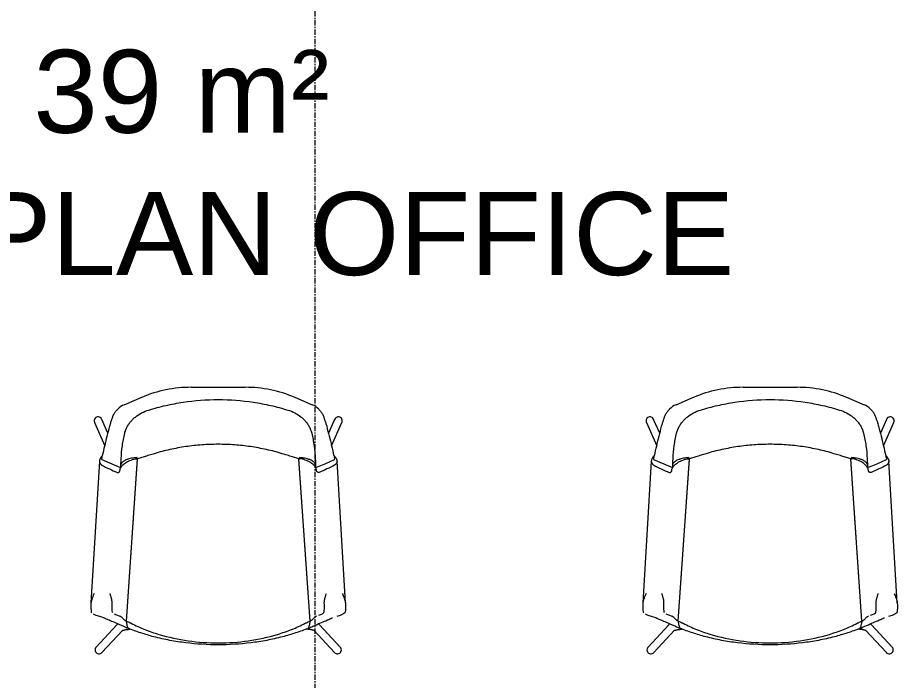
# Model space of a CAD drawing. Header units: millimetres. Extents: x -44657 to 28812, y -28146 to 16565.
# Drawn here: x -28557 to -26437, y -5528 to -3929 of the extents above; entities that cross this region are included whole.
import ezdxf

# ---------------------------------------------------------------- set-up
doc = ezdxf.new("R2010")
doc.units = ezdxf.units.MM
doc.linetypes.add('Grid Line', pattern=[22.225, 12.7, -3.175, 3.175, -3.175])
for name, color, linetype, lineweight in [('A-AREA-IDEN', 2, 'Continuous', 5), ('I-FURN', 30, 'Continuous', 5), ('S-GRID', 1, 'Continuous', 5)]:
    doc.layers.add(name, color=color, linetype=linetype, lineweight=lineweight)
doc.styles.add('Arial_1', font='arial.ttf', dxfattribs={"height": 200})

# ---------------------------------------------------------------- blocks, each defined once
blk = doc.blocks.new('Coalesse_Bindu_LowBackGuestChair - FABRIC-V48-NEW PROPOSED GROUND STOREY PLAN _White Box_')
at = {"layer": 'I-FURN', "color": 31}
for p, q in [((-65.1, 347.5), (65.1, 347.5)), ((-226.7, 305.3), (-184.3, 323.3)), ((184.3, 323.3), (226.7, 305.3)), ((-298, 262.4), (-273.2, 206.3)), ((-265.8, 236.6), (-280.6, 270.1)), ((280.6, 270.1), (265.8, 236.6)), ((273.2, 206.3), (298, 262.4)), ((-221.2, -216.6), (-194.5, 175)), ((-221.2, -216.6), (-194.5, 174.2)), ((-178.8, 179.9), (-194.5, 175)), ((194.5, 175), (178.8, 179.9)), ((221.2, -216.6), (194.5, 175)), ((221.2, -216.6), (194.5, 174.2)), ((-286.3, 169.4), (-306.6, -172.7)), ((306.6, -172.7), (286.3, 169.4)), ((-244.1, -225.2), (-294.2, -279.3)), ((294.2, -279.3), (244.1, -225.2)), ((-280.2, -292.3), (-230.1, -238.2)), ((230.1, -238.2), (280.2, -292.3))]:
    blk.add_line(p, q, dxfattribs=at)
at = {"layer": 'I-FURN', "color": 31, "flags": 128}
for points in [[(-280.4, 269.7), (-281, 270.9), (-282.4, 272.9), (-284.2, 274.5), (-286.3, 275.6), (-288.6, 276.2), (-290.9, 276.2), (-293.1, 275.6), (-295.1, 274.5), (-296.8, 272.9), (-298, 270.9), (-298.7, 268.6), (-298.9, 266.2)], [(298.9, 266.2), (298.7, 268.6), (298, 270.9), (296.8, 272.9), (295.1, 274.5), (293.1, 275.6), (290.9, 276.2), (288.6, 276.2), (286.3, 275.6), (284.2, 274.5), (282.4, 272.9), (281, 270.9), (280.6, 270.1)], [(-298.9, 266.2), (-298.5, 263.8), (-297.6, 261.5)], [(297.6, 261.5), (298.5, 263.8), (298.9, 266.2)], [(-280.6, 173.2), (-256.4, 162.5), (-235.2, 154)], [(-234.4, 163.6), (-234.1, 169.4), (-233.9, 175.2)], [(233.9, 175.2), (234.1, 169.4), (234.4, 163.6)], [(235.2, 154), (259.7, 163.9), (280.6, 173.2)], [(-275.7, -208.3), (-285.7, -205.5), (-294, -202.6), (-300.4, -199.7)], [(-251, -198.7), (-247.2, -200.6), (-242.4, -202.5), (-236.9, -204.4)], [(242.4, -202.5), (247.2, -200.6), (251, -198.7), (254.1, -196.8)], [(305.2, -196.8), (300.4, -199.7), (294, -202.6), (285.7, -205.5)], [(-244.1, -225.2), (-242.9, -224.1), (-241.7, -223.2)], [(244.1, -225.2), (242.9, -224.1), (241.7, -223.2)], [(-231.2, -239.1), (-231.1, -239.1), (-230.9, -239), (-230.5, -238.8), (-230, -238.7), (-229.4, -238.5), (-228.7, -238.3), (-227.9, -238.1), (-227, -237.9), (-226.1, -237.7), (-225, -237.4), (-223.9, -237.2), (-222.7, -237), (-221.5, -236.9), (-220.1, -236.7), (-218.8, -236.5), (-217.3, -236.3), (-215.9, -236.1), (-214.3, -236), (-212.7, -235.8)], [(231.2, -239.1), (231.1, -239.1), (230.9, -239), (230.5, -238.8), (230, -238.7), (229.4, -238.5), (228.7, -238.3), (227.9, -238.1), (227, -237.9), (226.1, -237.7), (225, -237.4), (223.9, -237.2), (222.7, -237), (221.5, -236.9), (220.1, -236.7), (218.8, -236.5), (217.3, -236.3), (215.9, -236.1), (214.3, -236), (212.7, -235.8)], [(-294.2, -279.4), (-295.6, -281.3), (-296.5, -283.5), (-296.8, -285.8)], [(-296.8, -285.8), (-296.6, -288.1), (-295.8, -290.3), (-294.5, -292.2), (-292.8, -293.7), (-290.8, -294.8), (-288.5, -295.4), (-286.2, -295.4), (-284, -294.8), (-281.9, -293.7), (-280.1, -292.2)], [(280.1, -292.2), (281.9, -293.7), (284, -294.8), (286.2, -295.4), (288.5, -295.4), (290.8, -294.8), (292.8, -293.7), (294.5, -292.2), (295.8, -290.3), (296.6, -288.1), (296.8, -285.8)], [(296.8, -285.8), (296.5, -283.5), (295.6, -281.3), (294.2, -279.4)]]:
    blk.add_lwpolyline(points, dxfattribs=at)
at = {"layer": 'I-FURN', "color": 31}
for centre, radius, start, end in [((-65.1, 42.3), 305.2, 90, 113), ((65.1, 42.3), 305.2, 67, 90), ((-206.8, 258.5), 50.9, 113, 134.0866), ((206.8, 258.5), 50.9, 45.9134, 67)]:
    blk.add_arc(centre, radius, start, end, dxfattribs=at)
for points, knots in [([(-167.6, 292.7), (-154.1, 296.9), (-126.7, 304.1), (-70.9, 314.7), (0, 319.9), (70.9, 314.7), (126.7, 304.1), (154.1, 296.9), (167.6, 292.7)], [0, 0, 0, 0, 0.125, 0.25, 0.5, 0.75, 0.875, 1, 1, 1, 1]), ([(-254.9, 274.2), (-254.2, 276.7), (-252.6, 280.3), (-250, 285.1), (-247, 289.8), (-244.2, 293), (-242.2, 295)], [-1, -1, -1, -1, -0.666667, -0.5, -0.333333, 0, 0, 0, 0]), ([(242.2, 295), (244.2, 293), (247, 289.8), (250, 285.1), (252.6, 280.3), (254.2, 276.7), (254.9, 274.2)], [-1, -1, -1, -1, -0.666667, -0.5, -0.333333, 0, 0, 0, 0]), ([(-225.3, 236.7), (-225, 238.2), (-224.2, 240.8), (-222.9, 244.4), (-222, 246.6), (-221.3, 248.4), (-220.4, 250.2), (-219.2, 252.6), (-216.8, 257.1), (-214, 261), (-212, 263.6)], [0, 0, 0, 0, 0.25, 0.375, 0.4375, 0.5, 0.5625, 0.625, 0.75, 1, 1, 1, 1]), ([(212, 263.6), (214, 261), (216.8, 257.1), (219.6, 252), (221, 249), (222, 246.6), (222.9, 244.4), (224.2, 240.8), (225, 238.2), (225.3, 236.7)], [0, 0, 0, 0, 0.25, 0.375, 0.5, 0.5625, 0.625, 0.75, 1, 1, 1, 1]), ([(-279, 182.7), (-279, 182.7), (-282.1, 179.8), (-284.3, 176.5), (-285.7, 172.8)], [0.6948838, 0.6948838, 0.6948838, 0.6948838, 0.7, 1, 1, 1, 1]), ([(-280.6, 173.3), (-280.7, 173.2), (-280.6, 174), (-279.6, 178.3), (-278.7, 182.6)], [-0.75, -0.75, -0.75, -0.75, -0.5, 0, 0, 0, 0]), ([(-218.5, 173.7), (-221.4, 172.8), (-226.4, 170.7), (-231.7, 166.6), (-233.8, 163.4), (-234.5, 161.7)], [0, 0, 0, 0, 0.25, 0.5, 0.7430532, 0.7430532, 0.7430532, 0.7430532]), ([(-199.6, 175), (-199.3, 175.1), (-198.4, 175.1), (-196.5, 174.7), (-195.2, 174.4), (-194.5, 174.2)], [0, 0, 0, 0, 0.4, 0.7, 1, 1, 1, 1]), ([(199.6, 175), (199.3, 175.1), (198.8, 175.1), (197.9, 175), (196.6, 174.7), (195.4, 174.4), (194.5, 174.2)], [-1, -1, -1, -1, -0.7, -0.55, -0.4, 0, 0, 0, 0]), ([(234.5, 161.7), (233.8, 163.4), (231.7, 166.6), (226.4, 170.7), (221.4, 172.8), (218.5, 173.7)], [0.2569468, 0.2569468, 0.2569468, 0.2569468, 0.5, 0.75, 1, 1, 1, 1]), ([(278.7, 182.6), (279.6, 178.3), (280.6, 174), (280.7, 173.2), (280.6, 173.3)], [-1, -1, -1, -1, -0.5, -0.25, -0.25, -0.25, -0.25]), ([(279, 182.7), (280, 181.7), (282.8, 178.7), (284.8, 175.3), (285.7, 172.8)], [-0.3051162, -0.3051162, -0.3051162, -0.3051162, -0.2, 0, 0, 0, 0]), ([(-286.3, 169.6), (-286.3, 169.2), (-286.3, 168.6), (-286.1, 167.7), (-285.9, 167), (-285.6, 166.2), (-285.3, 165.4), (-284.9, 164.7), (-284.4, 163.7), (-283.9, 163), (-283.6, 162.5), (-283.4, 162.3), (-283.2, 162), (-282.9, 161.5), (-282.5, 161.1), (-282.2, 160.9), (-282, 160.7), (-281.7, 160.4), (-281.2, 160), (-280.8, 159.8), (-280.5, 159.6)], [0, 0, 0, 0, 0.142857, 0.214286, 0.285714, 0.357143, 0.428571, 0.5, 0.571429, 0.678571, 0.705357, 0.71875, 0.732143, 0.785714, 0.839286, 0.852679, 0.866071, 0.892857, 0.946429, 1, 1, 1, 1]), ([(286.3, 169.6), (286.3, 169.3), (286.3, 168.9), (286.2, 168.2), (286.1, 167.7), (286, 167.2), (285.9, 166.9), (285.7, 166.3), (285.2, 165.3), (284.6, 164.1), (284.1, 163.2), (283.7, 162.7), (283.5, 162.4), (283.3, 162.1), (283.1, 161.9), (282.9, 161.5), (282.5, 161.2), (282.2, 160.8), (281.8, 160.5), (281.3, 160.1), (280.8, 159.8), (280.5, 159.6)], [-1, -1, -1, -1, -0.892857, -0.839286, -0.785714, -0.732143, -0.705357, -0.678571, -0.571429, -0.428571, -0.357143, -0.321429, -0.285714, -0.267857, -0.25, -0.214286, -0.178571, -0.142857, -0.107143, -0.071429, 0, 0, 0, 0]), ([(-243.4, 142.1), (-243.2, 142), (-242.7, 141.9), (-242.3, 141.8), (-242, 141.8), (-241.8, 141.8), (-241.6, 141.8), (-241.4, 141.9), (-241, 142), (-240.7, 142.1), (-240.5, 142.2), (-240.3, 142.2), (-240.2, 142.3), (-240, 142.4), (-239.7, 142.6), (-239.5, 142.8), (-239.3, 142.9), (-239.1, 143), (-239, 143.1), (-238.8, 143.3), (-238.7, 143.5), (-238.4, 143.7), (-238.1, 144), (-237.8, 144.4), (-237.4, 145.1), (-237, 146), (-236.8, 146.6), (-236.8, 147)], [0, 0, 0, 0, 0.071429, 0.107143, 0.125, 0.142857, 0.160714, 0.178571, 0.214286, 0.25, 0.267857, 0.285714, 0.303571, 0.321429, 0.357143, 0.392857, 0.410714, 0.428571, 0.446429, 0.464286, 0.5, 0.535714, 0.571429, 0.642857, 0.714286, 0.857143, 1, 1, 1, 1]), ([(243.4, 142.1), (243.2, 142), (242.8, 141.9), (242.3, 141.8), (241.9, 141.8), (241.5, 141.8), (241, 142), (240.6, 142.1), (240.2, 142.3), (239.9, 142.4), (239.6, 142.6), (239.3, 142.9), (239.2, 143), (239, 143.1), (238.8, 143.3), (238.7, 143.5), (238.4, 143.7), (238.1, 144), (237.8, 144.4), (237.4, 145.1), (237, 146), (236.8, 146.6), (236.8, 147)], [-1, -1, -1, -1, -0.946429, -0.892857, -0.859375, -0.839286, -0.785714, -0.732143, -0.705357, -0.678571, -0.625, -0.598214, -0.571429, -0.553571, -0.535714, -0.5, -0.464286, -0.428571, -0.357143, -0.285714, -0.142857, 0, 0, 0, 0]), ([(-298.9, -149.5), (-299.4, -150.6), (-300.4, -152.9), (-301.8, -156.3), (-303.2, -159.7), (-304.2, -162.6), (-305, -164.9), (-305.5, -166.6), (-305.9, -168.3), (-306.4, -170.5), (-306.6, -172.2), (-306.6, -173.3)], [0, 0, 0, 0, 0.142857, 0.285714, 0.428571, 0.571429, 0.642857, 0.714286, 0.785714, 0.857143, 1, 1, 1, 1]), ([(-255.7, -172), (-255.7, -171), (-255.8, -168.9), (-256.1, -166.3), (-256.6, -164.1), (-257, -162), (-257.7, -159.2), (-258.7, -156), (-259.7, -152.7), (-260.4, -150.5), (-260.7, -149.5)], [0, 0, 0, 0, 0.142857, 0.285714, 0.357143, 0.428571, 0.571429, 0.714286, 0.857143, 1, 1, 1, 1]), ([(255.7, -172), (255.7, -171), (255.8, -168.9), (256.1, -166.3), (256.6, -164.1), (257, -162), (257.7, -159.2), (258.7, -156), (259.7, -152.7), (260.4, -150.5), (260.7, -149.5)], [-1, -1, -1, -1, -0.857143, -0.714286, -0.642857, -0.571429, -0.428571, -0.285714, -0.142857, 0, 0, 0, 0]), ([(298.9, -149.5), (299.6, -151.1), (300.5, -153.3), (301.6, -155.9), (302.3, -157.6), (303.3, -160), (304.2, -162.6), (305, -164.9), (305.5, -166.6), (305.9, -168.3), (306.4, -170.5), (306.6, -172.2), (306.6, -173.3)], [-1, -1, -1, -1, -0.785714, -0.732143, -0.678571, -0.571429, -0.428571, -0.357143, -0.285714, -0.214286, -0.142857, 0, 0, 0, 0]), ([(-254.1, -196.8), (-254.7, -196.3), (-255.5, -193.3), (-255.9, -183.9), (-255.8, -176.2), (-255.7, -172)], [0, 0, 0, 0, 0.4, 0.7, 1, 1, 1, 1]), ([(254.1, -196.8), (254.6, -196.4), (255.3, -194.3), (255.9, -186.3), (255.9, -177.6), (255.7, -172)], [-1, -1, -1, -1, -0.7, -0.4, 0, 0, 0, 0]), ([(-271.4, -210), (-269.6, -211), (-264, -213.4), (-249.3, -219.6), (-236.1, -225.4), (-228, -229)], [-1, -1, -1, -1, -0.7, -0.4, 0, 0, 0, 0]), ([(228, -229), (234.1, -226.3), (245.6, -221.2), (261.7, -214.4), (269, -211.3), (271.4, -210)], [-1, -1, -1, -1, -0.7, -0.4, 0, 0, 0, 0]), ([(-209.7, -221.8), (-199, -227.2), (-177.2, -237.1), (-131.8, -252.9), (-72.7, -265.7), (0, -270.7), (72.7, -265.6), (131.8, -252.9), (177.2, -237), (199, -227.2), (209.7, -221.8)], [0, 0, 0, 0, 0.083333, 0.166667, 0.333333, 0.5, 0.666667, 0.833333, 0.916667, 1, 1, 1, 1]), ([(154.9, -254.3), (142.3, -257.6), (117, -263.3), (65.4, -271.3), (0, -275.2), (-65.4, -271.3), (-117, -263.3), (-142.3, -257.6), (-154.9, -254.3)], [0, 0, 0, 0, 0.125, 0.25, 0.5, 0.75, 0.875, 1, 1, 1, 1])]:
    blk.add_open_spline(points, degree=3, knots=knots, dxfattribs=at)
for points in [[(-212, 263.6), (-210.2, 265.7), (-206.4, 270), (-202, 273.9), (-199.7, 275.8)], [(-199.7, 275.8), (-194.9, 279.6), (-184.8, 286.2), (-173.5, 290.9), (-167.6, 292.7)], [(167.6, 292.7), (173.5, 290.9), (184.8, 286.2), (194.9, 279.6), (199.7, 275.8)], [(199.7, 275.8), (202, 273.9), (206.4, 270), (210.2, 265.7), (212, 263.6)], [(-261.4, 253.4), (-261, 255.1), (-259.8, 259.3), (-258.1, 264.8), (-257.1, 267.8)], [(-257.1, 267.8), (-256.7, 268.9), (-256, 270.9), (-255.3, 273.1), (-254.9, 274.2)], [(254.9, 274.2), (255.3, 273.1), (256, 270.9), (256.7, 268.9), (257.1, 267.8)], [(257.1, 267.8), (258.1, 264.8), (259.8, 259.3), (261, 255.1), (261.4, 253.4)], [(-278.7, 182.6), (-276.9, 190.5), (-273.3, 206.3), (-267.5, 229.9), (-263.5, 245.6), (-261.4, 253.4)], [(-233.9, 175.2), (-233.4, 185.7), (-231.5, 206.5), (-227.7, 226.8), (-225.3, 236.7)], [(225.3, 236.7), (227.7, 226.8), (231.5, 206.5), (233.4, 185.7), (233.9, 175.2)], [(261.4, 253.4), (263.5, 245.6), (267.5, 229.9), (273.3, 206.3), (276.9, 190.5), (278.7, 182.6)], [(154, 187.4), (141.6, 191.2), (116.6, 197.7), (78.1, 204.8), (39.2, 209), (0, 210.5), (-39.2, 209), (-78.1, 204.8), (-116.6, 197.7), (-141.6, 191.2), (-154, 187.4)], [(-285.7, 172.8), (-285.8, 172.6), (-286, 171.8), (-286.2, 170.4), (-286.3, 169.6)], [(-236, 151.6), (-234.8, 154.2), (-231.6, 159.2), (-224, 165.6), (-213.5, 170.9), (-204.5, 173.7), (-199.6, 175)], [(-196.4, 177.9), (-199.4, 177.6), (-205, 176.9), (-212.3, 175.5), (-216.6, 174.4), (-218.5, 173.7)], [(-194.5, 174.2), (-195.1, 175.1), (-195.7, 176.1), (-196.3, 177.1)], [(-194.5, 175), (-195, 176.1), (-195.5, 177.2), (-196, 178.3)], [(-154, 187.4), (-158.2, 186.2), (-166.4, 183.7), (-174.6, 181.1), (-178.8, 179.9)], [(178.8, 179.9), (174.6, 181.1), (166.4, 183.7), (158.2, 186.2), (154, 187.4)], [(196, 178.3), (195.5, 177.2), (195, 176.1), (194.5, 175)], [(194.5, 174.2), (195.1, 175.1), (195.7, 176.1), (196.3, 177.1)], [(218.5, 173.7), (216.6, 174.4), (212.3, 175.5), (205, 176.9), (199.4, 177.6), (196.4, 177.9)], [(236, 151.6), (234.8, 154.2), (231.6, 159.2), (224, 165.6), (213.5, 170.9), (204.5, 173.7), (199.6, 175)], [(285.7, 172.8), (285.8, 172.6), (286, 171.8), (286.2, 170.4), (286.3, 169.6)], [(-280.5, 159.6), (-274.4, 156.5), (-262.2, 150.5), (-249.7, 144.9), (-243.4, 142.1)], [(-236.8, 147), (-236.7, 148.1), (-236.4, 150.1), (-236.1, 151.2), (-236, 151.6)], [(-235.2, 154), (-235.1, 154), (-234.9, 154.6), (-234.6, 157.9), (-234.4, 161.5), (-234.4, 163.6)], [(234.4, 163.6), (234.4, 161.5), (234.6, 157.9), (234.9, 154.6), (235.1, 154), (235.2, 154)], [(236.8, 147), (236.7, 148.1), (236.4, 150.1), (236.1, 151.2), (236, 151.6)], [(280.5, 159.6), (274.4, 156.5), (262.2, 150.5), (249.7, 144.9), (243.4, 142.1)], [(-306.6, -173.3), (-306.8, -179.9), (-306.8, -191.3), (-305.8, -196.2), (-305.2, -196.8)], [(306.6, -173.3), (306.8, -179.9), (306.8, -191.3), (305.8, -196.2), (305.2, -196.8)], [(-275.7, -208.3), (-275, -208.5), (-273.6, -209), (-272.1, -209.6), (-271.4, -210)], [(-225.9, -214.1), (-227.9, -211.7), (-231.8, -207.6), (-235.3, -205.2), (-236.9, -204.4)], [(236.9, -204.4), (235.3, -205.2), (231.8, -207.6), (227.9, -211.7), (225.9, -214.1)], [(271.4, -210), (272.1, -209.6), (273.6, -209), (275, -208.5), (275.7, -208.3)], [(-228, -229), (-226.3, -229.8), (-222.8, -231.4), (-219.1, -232.9), (-217.3, -233.7)], [(-221.2, -216.6), (-221.7, -216.4), (-222.5, -216.1), (-223.7, -215.5), (-224.7, -215), (-225.5, -214.5), (-225.8, -214.2), (-225.9, -214.1)], [(-219.6, -224.2), (-219.9, -222.9), (-220.4, -220.4), (-221, -217.8), (-221.2, -216.6)], [(-221.2, -216.6), (-219.8, -217.2), (-216.9, -218.3), (-214.1, -219.6), (-212.7, -220.3)], [(-219.6, -224.2), (-219.9, -222.9), (-220.4, -220.4), (-221, -217.8), (-221.2, -216.6)], [(-217.3, -233.7), (-217.7, -232.2), (-218.5, -229.1), (-219.3, -225.9), (-219.6, -224.2)], [(-217.3, -233.7), (-217.7, -232.2), (-218.5, -229.1), (-219.3, -225.9), (-219.6, -224.2)], [(-212.7, -220.3), (-212.2, -220.5), (-211.2, -221), (-210.2, -221.5), (-209.7, -221.8)], [(209.7, -221.8), (210.2, -221.5), (211.2, -221), (212.2, -220.5), (212.7, -220.3)], [(212.7, -220.3), (214.1, -219.6), (216.9, -218.3), (219.8, -217.2), (221.2, -216.6)], [(219.6, -224.2), (219.3, -225.9), (218.5, -229.1), (217.7, -232.2), (217.3, -233.7)], [(219.6, -224.2), (219.3, -225.9), (218.5, -229.1), (217.7, -232.2), (217.3, -233.7)], [(217.3, -233.7), (219.1, -232.9), (222.8, -231.4), (226.3, -229.8), (228, -229)], [(221.2, -216.6), (221, -217.8), (220.4, -220.4), (219.9, -222.9), (219.6, -224.2)], [(221.2, -216.6), (221, -217.8), (220.4, -220.4), (219.9, -222.9), (219.6, -224.2)], [(225.9, -214.1), (225.8, -214.2), (225.5, -214.5), (224.7, -215), (223.7, -215.5), (222.5, -216.1), (221.7, -216.4), (221.2, -216.6)], [(-154.9, -254.3), (-165.5, -251.4), (-186.6, -245.2), (-207.2, -237.7), (-217.3, -233.7)], [(217.3, -233.7), (207.2, -237.7), (186.6, -245.2), (165.5, -251.4), (154.9, -254.3)]]:
    blk.add_open_spline(points, degree=3, dxfattribs=at)
blk = doc.blocks.new('Coalesse_Bindu_LowBackGuestChair - FABRIC-V23-NEW PROPOSED GROUND STOREY PLAN _White Box_')
at = {"layer": 'I-FURN', "color": 31}
for p, q in [((-65.1, 347.5), (65.1, 347.5)), ((-226.7, 305.3), (-184.3, 323.3)), ((184.3, 323.3), (226.7, 305.3)), ((-298, 262.4), (-273.2, 206.3)), ((-265.8, 236.6), (-280.6, 270.1)), ((280.6, 270.1), (265.8, 236.6)), ((273.2, 206.3), (298, 262.4)), ((-221.2, -216.6), (-194.5, 175)), ((-221.2, -216.6), (-194.5, 174.2)), ((-178.8, 179.9), (-194.5, 175)), ((194.5, 175), (178.8, 179.9)), ((221.2, -216.6), (194.5, 175)), ((221.2, -216.6), (194.5, 174.2)), ((-286.3, 169.4), (-306.6, -172.7)), ((306.6, -172.7), (286.3, 169.4)), ((-244.1, -225.2), (-294.2, -279.3)), ((294.2, -279.3), (244.1, -225.2)), ((-280.2, -292.3), (-230.1, -238.2)), ((230.1, -238.2), (280.2, -292.3))]:
    blk.add_line(p, q, dxfattribs=at)
at = {"layer": 'I-FURN', "color": 31, "flags": 128}
for points in [[(-280.6, 270.1), (-281, 270.9), (-282.4, 272.9), (-284.2, 274.5), (-286.3, 275.6), (-288.6, 276.2), (-290.9, 276.2), (-293.1, 275.6), (-295.1, 274.5), (-296.8, 272.9), (-298, 270.9), (-298.7, 268.6), (-298.9, 266.2)], [(298.9, 266.2), (298.7, 268.6), (298, 270.9), (296.8, 272.9), (295.1, 274.5), (293.1, 275.6), (290.9, 276.2), (288.6, 276.2), (286.3, 275.6), (284.2, 274.5), (282.4, 272.9), (281, 270.9), (280.6, 270.1)], [(-298.9, 266.2), (-298.5, 263.8), (-297.6, 261.5)], [(297.6, 261.5), (298.5, 263.8), (298.9, 266.2)], [(-280.6, 173.2), (-256.4, 162.5), (-235.2, 154)], [(-234.4, 163.6), (-234.1, 169.4), (-233.9, 175.2)], [(233.9, 175.2), (234.1, 169.4), (234.4, 163.6)], [(235.2, 154), (259.7, 163.9), (280.6, 173.2)], [(-275.7, -208.3), (-285.7, -205.5), (-294, -202.6), (-300.4, -199.7)], [(-251, -198.7), (-247.2, -200.6), (-242.4, -202.5), (-236.9, -204.4)], [(242.4, -202.5), (247.2, -200.6), (251, -198.7), (254.1, -196.8)], [(305.2, -196.8), (300.4, -199.7), (294, -202.6), (285.7, -205.5)], [(-244.1, -225.2), (-242.9, -224.1), (-241.7, -223.2)], [(244.1, -225.2), (242.9, -224.1), (241.7, -223.2)], [(-231.2, -239.1), (-231.1, -239.1), (-230.9, -239), (-230.5, -238.8), (-230, -238.7), (-229.4, -238.5), (-228.7, -238.3), (-227.9, -238.1), (-227, -237.9), (-226.1, -237.7), (-225, -237.4), (-223.9, -237.2), (-222.7, -237), (-221.5, -236.9), (-220.1, -236.7), (-218.8, -236.5), (-217.3, -236.3), (-215.9, -236.1), (-214.3, -236), (-212.7, -235.8)], [(231.2, -239.1), (231.1, -239.1), (230.9, -239), (230.5, -238.8), (230, -238.7), (229.4, -238.5), (228.7, -238.3), (227.9, -238.1), (227, -237.9), (226.1, -237.7), (225, -237.4), (223.9, -237.2), (222.7, -237), (221.5, -236.9), (220.1, -236.7), (218.8, -236.5), (217.3, -236.3), (215.9, -236.1), (214.3, -236), (212.7, -235.8)], [(-294.2, -279.4), (-295.6, -281.3), (-296.5, -283.5), (-296.8, -285.8)], [(-296.8, -285.8), (-296.6, -288.1), (-295.8, -290.3), (-294.5, -292.2), (-292.8, -293.7), (-290.8, -294.8), (-288.5, -295.4), (-286.2, -295.4), (-284, -294.8), (-281.9, -293.7), (-280.1, -292.2)], [(280.1, -292.2), (281.9, -293.7), (284, -294.8), (286.2, -295.4), (288.5, -295.4), (290.8, -294.8), (292.8, -293.7), (294.5, -292.2), (295.8, -290.3), (296.6, -288.1), (296.8, -285.8)], [(296.8, -285.8), (296.5, -283.5), (295.6, -281.3), (294.2, -279.4)]]:
    blk.add_lwpolyline(points, dxfattribs=at)
at = {"layer": 'I-FURN', "color": 31}
for centre, radius, start, end in [((-65.1, 42.3), 305.2, 90, 113), ((65.1, 42.3), 305.2, 67, 90), ((-206.8, 258.5), 50.9, 113, 134.0866), ((206.8, 258.5), 50.9, 45.9134, 67)]:
    blk.add_arc(centre, radius, start, end, dxfattribs=at)
for points, knots in [([(-167.6, 292.7), (-154.1, 296.9), (-126.7, 304.1), (-70.9, 314.7), (0, 319.9), (70.9, 314.7), (126.7, 304.1), (154.1, 296.9), (167.6, 292.7)], [0, 0, 0, 0, 0.125, 0.25, 0.5, 0.75, 0.875, 1, 1, 1, 1]), ([(-254.9, 274.2), (-254.2, 276.7), (-252.6, 280.3), (-250, 285.1), (-247, 289.8), (-244.2, 293), (-242.2, 295)], [-1, -1, -1, -1, -0.666667, -0.5, -0.333333, 0, 0, 0, 0]), ([(242.2, 295), (244.2, 293), (247, 289.8), (250, 285.1), (252.6, 280.3), (254.2, 276.7), (254.9, 274.2)], [-1, -1, -1, -1, -0.666667, -0.5, -0.333333, 0, 0, 0, 0]), ([(-225.3, 236.7), (-225, 238.2), (-224.2, 240.8), (-222.9, 244.4), (-222, 246.6), (-221.3, 248.4), (-220.4, 250.2), (-219.2, 252.6), (-216.8, 257.1), (-214, 261), (-212, 263.6)], [0, 0, 0, 0, 0.25, 0.375, 0.4375, 0.5, 0.5625, 0.625, 0.75, 1, 1, 1, 1]), ([(212, 263.6), (214, 261), (216.8, 257.1), (219.6, 252), (221, 249), (222, 246.6), (222.9, 244.4), (224.2, 240.8), (225, 238.2), (225.3, 236.7)], [0, 0, 0, 0, 0.25, 0.375, 0.5, 0.5625, 0.625, 0.75, 1, 1, 1, 1]), ([(-279, 182.7), (-279, 182.7), (-282.1, 179.8), (-284.3, 176.5), (-285.7, 172.8)], [0.6948838, 0.6948838, 0.6948838, 0.6948838, 0.7, 1, 1, 1, 1]), ([(-280.6, 173.3), (-280.7, 173.2), (-280.6, 174), (-279.6, 178.3), (-278.7, 182.6)], [-0.75, -0.75, -0.75, -0.75, -0.5, 0, 0, 0, 0]), ([(-218.5, 173.7), (-221.4, 172.8), (-226.4, 170.7), (-231.7, 166.6), (-233.8, 163.4), (-234.5, 161.7)], [0, 0, 0, 0, 0.25, 0.5, 0.7430532, 0.7430532, 0.7430532, 0.7430532]), ([(-199.6, 175), (-199.3, 175.1), (-198.4, 175.1), (-196.5, 174.7), (-195.2, 174.4), (-194.5, 174.2)], [0, 0, 0, 0, 0.4, 0.7, 1, 1, 1, 1]), ([(199.6, 175), (199.3, 175.1), (198.8, 175.1), (197.9, 175), (196.6, 174.7), (195.4, 174.4), (194.5, 174.2)], [-1, -1, -1, -1, -0.7, -0.55, -0.4, 0, 0, 0, 0]), ([(234.5, 161.7), (233.8, 163.4), (231.7, 166.6), (226.4, 170.7), (221.4, 172.8), (218.5, 173.7)], [0.2569468, 0.2569468, 0.2569468, 0.2569468, 0.5, 0.75, 1, 1, 1, 1]), ([(278.7, 182.6), (279.6, 178.3), (280.6, 174), (280.7, 173.2), (280.6, 173.3)], [-1, -1, -1, -1, -0.5, -0.25, -0.25, -0.25, -0.25]), ([(279, 182.7), (280, 181.7), (282.8, 178.7), (284.8, 175.3), (285.7, 172.8)], [-0.3051162, -0.3051162, -0.3051162, -0.3051162, -0.2, 0, 0, 0, 0]), ([(-286.3, 169.6), (-286.3, 169.2), (-286.3, 168.6), (-286.1, 167.7), (-285.9, 167), (-285.6, 166.2), (-285.3, 165.4), (-284.9, 164.7), (-284.4, 163.7), (-283.9, 163), (-283.6, 162.5), (-283.4, 162.3), (-283.2, 162), (-282.9, 161.5), (-282.5, 161.1), (-282.2, 160.9), (-282, 160.7), (-281.7, 160.4), (-281.2, 160), (-280.8, 159.8), (-280.5, 159.6)], [0, 0, 0, 0, 0.142857, 0.214286, 0.285714, 0.357143, 0.428571, 0.5, 0.571429, 0.678571, 0.705357, 0.71875, 0.732143, 0.785714, 0.839286, 0.852679, 0.866071, 0.892857, 0.946429, 1, 1, 1, 1]), ([(286.3, 169.6), (286.3, 169.3), (286.3, 168.9), (286.2, 168.2), (286.1, 167.7), (286, 167.2), (285.9, 166.9), (285.7, 166.3), (285.2, 165.3), (284.6, 164.1), (284.1, 163.2), (283.7, 162.7), (283.5, 162.4), (283.3, 162.1), (283.1, 161.9), (282.9, 161.5), (282.5, 161.2), (282.2, 160.8), (281.8, 160.5), (281.3, 160.1), (280.8, 159.8), (280.5, 159.6)], [-1, -1, -1, -1, -0.892857, -0.839286, -0.785714, -0.732143, -0.705357, -0.678571, -0.571429, -0.428571, -0.357143, -0.321429, -0.285714, -0.267857, -0.25, -0.214286, -0.178571, -0.142857, -0.107143, -0.071429, 0, 0, 0, 0]), ([(-243.4, 142.1), (-243.2, 142), (-242.7, 141.9), (-242.3, 141.8), (-242, 141.8), (-241.8, 141.8), (-241.6, 141.8), (-241.4, 141.9), (-241, 142), (-240.7, 142.1), (-240.5, 142.2), (-240.3, 142.2), (-240.2, 142.3), (-240, 142.4), (-239.7, 142.6), (-239.5, 142.8), (-239.3, 142.9), (-239.1, 143), (-239, 143.1), (-238.8, 143.3), (-238.7, 143.5), (-238.4, 143.7), (-238.1, 144), (-237.8, 144.4), (-237.4, 145.1), (-237, 146), (-236.8, 146.6), (-236.8, 147)], [0, 0, 0, 0, 0.071429, 0.107143, 0.125, 0.142857, 0.160714, 0.178571, 0.214286, 0.25, 0.267857, 0.285714, 0.303571, 0.321429, 0.357143, 0.392857, 0.410714, 0.428571, 0.446429, 0.464286, 0.5, 0.535714, 0.571429, 0.642857, 0.714286, 0.857143, 1, 1, 1, 1]), ([(243.4, 142.1), (243.2, 142), (242.8, 141.9), (242.3, 141.8), (241.9, 141.8), (241.5, 141.8), (241, 142), (240.6, 142.1), (240.2, 142.3), (239.9, 142.4), (239.6, 142.6), (239.3, 142.9), (239.2, 143), (239, 143.1), (238.8, 143.3), (238.7, 143.5), (238.4, 143.7), (238.1, 144), (237.8, 144.4), (237.4, 145.1), (237, 146), (236.8, 146.6), (236.8, 147)], [-1, -1, -1, -1, -0.946429, -0.892857, -0.859375, -0.839286, -0.785714, -0.732143, -0.705357, -0.678571, -0.625, -0.598214, -0.571429, -0.553571, -0.535714, -0.5, -0.464286, -0.428571, -0.357143, -0.285714, -0.142857, 0, 0, 0, 0]), ([(-298.9, -149.5), (-299.4, -150.6), (-300.4, -152.9), (-301.8, -156.3), (-303.2, -159.7), (-304.2, -162.6), (-305, -164.9), (-305.5, -166.6), (-305.9, -168.3), (-306.4, -170.5), (-306.6, -172.2), (-306.6, -173.3)], [0, 0, 0, 0, 0.142857, 0.285714, 0.428571, 0.571429, 0.642857, 0.714286, 0.785714, 0.857143, 1, 1, 1, 1]), ([(-255.7, -172), (-255.7, -171), (-255.8, -168.9), (-256.1, -166.3), (-256.6, -164.1), (-257, -162), (-257.7, -159.2), (-258.7, -156), (-259.7, -152.7), (-260.4, -150.5), (-260.7, -149.5)], [0, 0, 0, 0, 0.142857, 0.285714, 0.357143, 0.428571, 0.571429, 0.714286, 0.857143, 1, 1, 1, 1]), ([(255.7, -172), (255.7, -171), (255.8, -168.9), (256.1, -166.3), (256.6, -164.1), (257, -162), (257.7, -159.2), (258.7, -156), (259.7, -152.7), (260.4, -150.5), (260.7, -149.5)], [-1, -1, -1, -1, -0.857143, -0.714286, -0.642857, -0.571429, -0.428571, -0.285714, -0.142857, 0, 0, 0, 0]), ([(298.9, -149.5), (299.6, -151.1), (300.5, -153.3), (301.6, -155.9), (302.3, -157.6), (303.3, -160), (304.2, -162.6), (305, -164.9), (305.5, -166.6), (305.9, -168.3), (306.4, -170.5), (306.6, -172.2), (306.6, -173.3)], [-1, -1, -1, -1, -0.785714, -0.732143, -0.678571, -0.571429, -0.428571, -0.357143, -0.285714, -0.214286, -0.142857, 0, 0, 0, 0]), ([(-254.1, -196.8), (-254.7, -196.3), (-255.5, -193.3), (-255.9, -183.9), (-255.8, -176.2), (-255.7, -172)], [0, 0, 0, 0, 0.4, 0.7, 1, 1, 1, 1]), ([(254.1, -196.8), (254.6, -196.4), (255.3, -194.3), (255.9, -186.3), (255.9, -177.6), (255.7, -172)], [-1, -1, -1, -1, -0.7, -0.4, 0, 0, 0, 0]), ([(-271.4, -210), (-269.6, -211), (-264, -213.4), (-249.3, -219.6), (-236.1, -225.4), (-228, -229)], [-1, -1, -1, -1, -0.7, -0.4, 0, 0, 0, 0]), ([(228, -229), (234.1, -226.3), (245.6, -221.2), (261.7, -214.4), (269, -211.3), (271.4, -210)], [-1, -1, -1, -1, -0.7, -0.4, 0, 0, 0, 0]), ([(-209.7, -221.8), (-199, -227.2), (-177.2, -237.1), (-131.8, -252.9), (-72.7, -265.7), (0, -270.7), (72.7, -265.6), (131.8, -252.9), (177.2, -237), (199, -227.2), (209.7, -221.8)], [0, 0, 0, 0, 0.083333, 0.166667, 0.333333, 0.5, 0.666667, 0.833333, 0.916667, 1, 1, 1, 1]), ([(154.9, -254.3), (142.3, -257.6), (117, -263.3), (65.4, -271.3), (0, -275.2), (-65.4, -271.3), (-117, -263.3), (-142.3, -257.6), (-154.9, -254.3)], [0, 0, 0, 0, 0.125, 0.25, 0.5, 0.75, 0.875, 1, 1, 1, 1])]:
    blk.add_open_spline(points, degree=3, knots=knots, dxfattribs=at)
for points in [[(-212, 263.6), (-210.2, 265.7), (-206.4, 270), (-202, 273.9), (-199.7, 275.8)], [(-199.7, 275.8), (-194.9, 279.6), (-184.8, 286.2), (-173.5, 290.9), (-167.6, 292.7)], [(167.6, 292.7), (173.5, 290.9), (184.8, 286.2), (194.9, 279.6), (199.7, 275.8)], [(199.7, 275.8), (202, 273.9), (206.4, 270), (210.2, 265.7), (212, 263.6)], [(-261.4, 253.4), (-261, 255.1), (-259.8, 259.3), (-258.1, 264.8), (-257.1, 267.8)], [(-257.1, 267.8), (-256.7, 268.9), (-256, 270.9), (-255.3, 273.1), (-254.9, 274.2)], [(254.9, 274.2), (255.3, 273.1), (256, 270.9), (256.7, 268.9), (257.1, 267.8)], [(257.1, 267.8), (258.1, 264.8), (259.8, 259.3), (261, 255.1), (261.4, 253.4)], [(-278.7, 182.6), (-276.9, 190.5), (-273.3, 206.3), (-267.5, 229.9), (-263.5, 245.6), (-261.4, 253.4)], [(-233.9, 175.2), (-233.4, 185.7), (-231.5, 206.5), (-227.7, 226.8), (-225.3, 236.7)], [(225.3, 236.7), (227.7, 226.8), (231.5, 206.5), (233.4, 185.7), (233.9, 175.2)], [(261.4, 253.4), (263.5, 245.6), (267.5, 229.9), (273.3, 206.3), (276.9, 190.5), (278.7, 182.6)], [(154, 187.4), (141.6, 191.2), (116.6, 197.7), (78.1, 204.8), (39.2, 209), (0, 210.5), (-39.2, 209), (-78.1, 204.8), (-116.6, 197.7), (-141.6, 191.2), (-154, 187.4)], [(-285.7, 172.8), (-285.8, 172.6), (-286, 171.8), (-286.2, 170.4), (-286.3, 169.6)], [(-236, 151.6), (-234.8, 154.2), (-231.6, 159.2), (-224, 165.6), (-213.5, 170.9), (-204.5, 173.7), (-199.6, 175)], [(-196.4, 177.9), (-199.4, 177.6), (-205, 176.9), (-212.3, 175.5), (-216.6, 174.4), (-218.5, 173.7)], [(-194.5, 174.2), (-195.1, 175.1), (-195.7, 176.1), (-196.3, 177.1)], [(-194.5, 175), (-195, 176.1), (-195.5, 177.2), (-196, 178.3)], [(-154, 187.4), (-158.2, 186.2), (-166.4, 183.7), (-174.6, 181.1), (-178.8, 179.9)], [(178.8, 179.9), (174.6, 181.1), (166.4, 183.7), (158.2, 186.2), (154, 187.4)], [(196, 178.3), (195.5, 177.2), (195, 176.1), (194.5, 175)], [(194.5, 174.2), (195.1, 175.1), (195.7, 176.1), (196.3, 177.1)], [(218.5, 173.7), (216.6, 174.4), (212.3, 175.5), (205, 176.9), (199.4, 177.6), (196.4, 177.9)], [(236, 151.6), (234.8, 154.2), (231.6, 159.2), (224, 165.6), (213.5, 170.9), (204.5, 173.7), (199.6, 175)], [(285.7, 172.8), (285.8, 172.6), (286, 171.8), (286.2, 170.4), (286.3, 169.6)], [(-280.5, 159.6), (-274.4, 156.5), (-262.2, 150.5), (-249.7, 144.9), (-243.4, 142.1)], [(-236.8, 147), (-236.7, 148.1), (-236.4, 150.1), (-236.1, 151.2), (-236, 151.6)], [(-235.2, 154), (-235.1, 154), (-234.9, 154.6), (-234.6, 157.9), (-234.4, 161.5), (-234.4, 163.6)], [(234.4, 163.6), (234.4, 161.5), (234.6, 157.9), (234.9, 154.6), (235.1, 154), (235.2, 154)], [(236.8, 147), (236.7, 148.1), (236.4, 150.1), (236.1, 151.2), (236, 151.6)], [(280.5, 159.6), (274.4, 156.5), (262.2, 150.5), (249.7, 144.9), (243.4, 142.1)], [(-306.6, -173.3), (-306.8, -179.9), (-306.8, -191.3), (-305.8, -196.2), (-305.2, -196.8)], [(306.6, -173.3), (306.8, -179.9), (306.8, -191.3), (305.8, -196.2), (305.2, -196.8)], [(-275.7, -208.3), (-275, -208.5), (-273.6, -209), (-272.1, -209.6), (-271.4, -210)], [(-225.9, -214.1), (-227.9, -211.7), (-231.8, -207.6), (-235.3, -205.2), (-236.9, -204.4)], [(236.9, -204.4), (235.3, -205.2), (231.8, -207.6), (227.9, -211.7), (225.9, -214.1)], [(271.4, -210), (272.1, -209.6), (273.6, -209), (275, -208.5), (275.7, -208.3)], [(-228, -229), (-226.3, -229.8), (-222.8, -231.4), (-219.1, -232.9), (-217.3, -233.7)], [(-221.2, -216.6), (-221.7, -216.4), (-222.5, -216.1), (-223.7, -215.5), (-224.7, -215), (-225.5, -214.5), (-225.8, -214.2), (-225.9, -214.1)], [(-219.6, -224.2), (-219.9, -222.9), (-220.4, -220.4), (-221, -217.8), (-221.2, -216.6)], [(-221.2, -216.6), (-219.8, -217.2), (-216.9, -218.3), (-214.1, -219.6), (-212.7, -220.3)], [(-219.6, -224.2), (-219.9, -222.9), (-220.4, -220.4), (-221, -217.8), (-221.2, -216.6)], [(-217.3, -233.7), (-217.7, -232.2), (-218.5, -229.1), (-219.3, -225.9), (-219.6, -224.2)], [(-217.3, -233.7), (-217.7, -232.2), (-218.5, -229.1), (-219.3, -225.9), (-219.6, -224.2)], [(-212.7, -220.3), (-212.2, -220.5), (-211.2, -221), (-210.2, -221.5), (-209.7, -221.8)], [(209.7, -221.8), (210.2, -221.5), (211.2, -221), (212.2, -220.5), (212.7, -220.3)], [(212.7, -220.3), (214.1, -219.6), (216.9, -218.3), (219.8, -217.2), (221.2, -216.6)], [(219.6, -224.2), (219.3, -225.9), (218.5, -229.1), (217.7, -232.2), (217.3, -233.7)], [(219.6, -224.2), (219.3, -225.9), (218.5, -229.1), (217.7, -232.2), (217.3, -233.7)], [(217.3, -233.7), (219.1, -232.9), (222.8, -231.4), (226.3, -229.8), (228, -229)], [(221.2, -216.6), (221, -217.8), (220.4, -220.4), (219.9, -222.9), (219.6, -224.2)], [(221.2, -216.6), (221, -217.8), (220.4, -220.4), (219.9, -222.9), (219.6, -224.2)], [(225.9, -214.1), (225.8, -214.2), (225.5, -214.5), (224.7, -215), (223.7, -215.5), (222.5, -216.1), (221.7, -216.4), (221.2, -216.6)], [(-154.9, -254.3), (-165.5, -251.4), (-186.6, -245.2), (-207.2, -237.7), (-217.3, -233.7)], [(217.3, -233.7), (207.2, -237.7), (186.6, -245.2), (165.5, -251.4), (154.9, -254.3)]]:
    blk.add_open_spline(points, degree=3, dxfattribs=at)

msp = doc.modelspace()

# ---------------------------------------------------------------- linework, layer by layer
at = {"layer": 'S-GRID', "linetype": 'Grid Line'}
msp.add_line((-27839.6, -26129), (-27839.6, 6082.5), dxfattribs=at)

# ---------------------------------------------------------------- block references
at = {"layer": 'I-FURN', "color": 31}
for name, p in [('Coalesse_Bindu_LowBackGuestChair - FABRIC-V23-NEW PROPOSED GROUND STOREY PLAN _White Box_', (-28073.6, -5168.4)), ('Coalesse_Bindu_LowBackGuestChair - FABRIC-V48-NEW PROPOSED GROUND STOREY PLAN _White Box_', (-26743.6, -5168.4))]:
    msp.add_blockref(name, p, dxfattribs=at)

# ---------------------------------------------------------------- texts
at = {"layer": 'A-AREA-IDEN', "char_height": 200, "attachment_point": 1, "style": 'Arial_1'}
for s, insert, width in [('39 m²', (-28519.1, -4007), 881.856), ('OPEN PLAN OFFICE', (-29531.1, -4350.1), 3335.02)]:
    msp.add_mtext(s, dxfattribs=dict(at, insert=insert, width=width))

doc.saveas('drawing.dxf')
